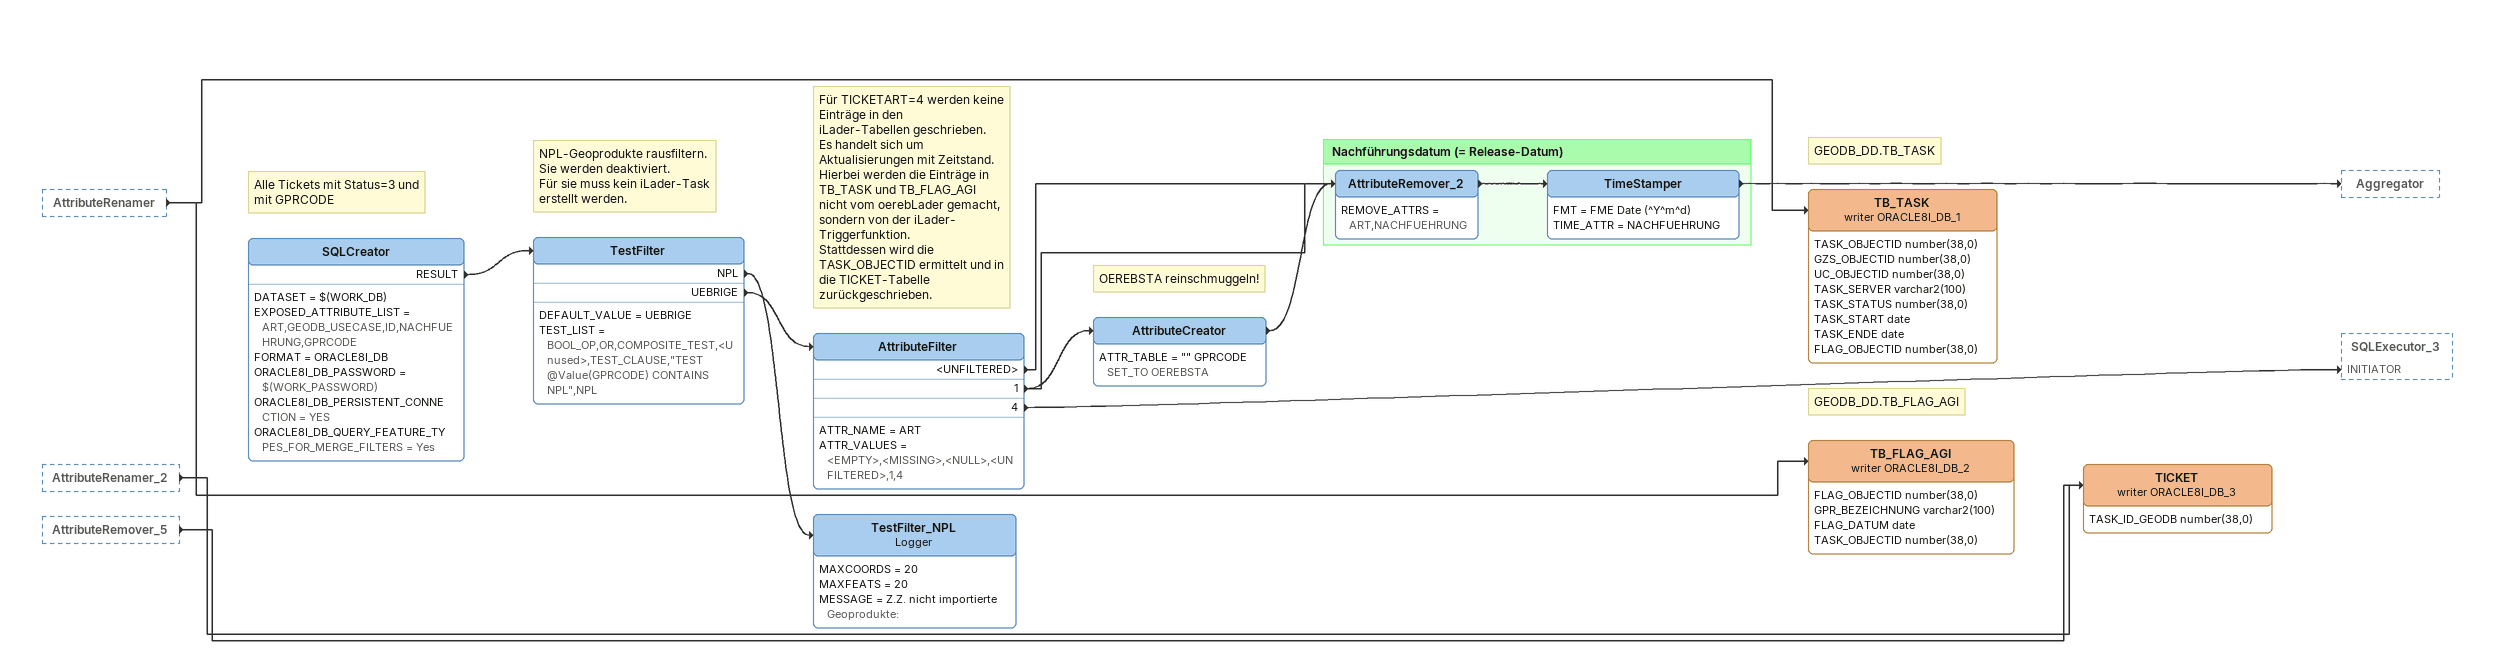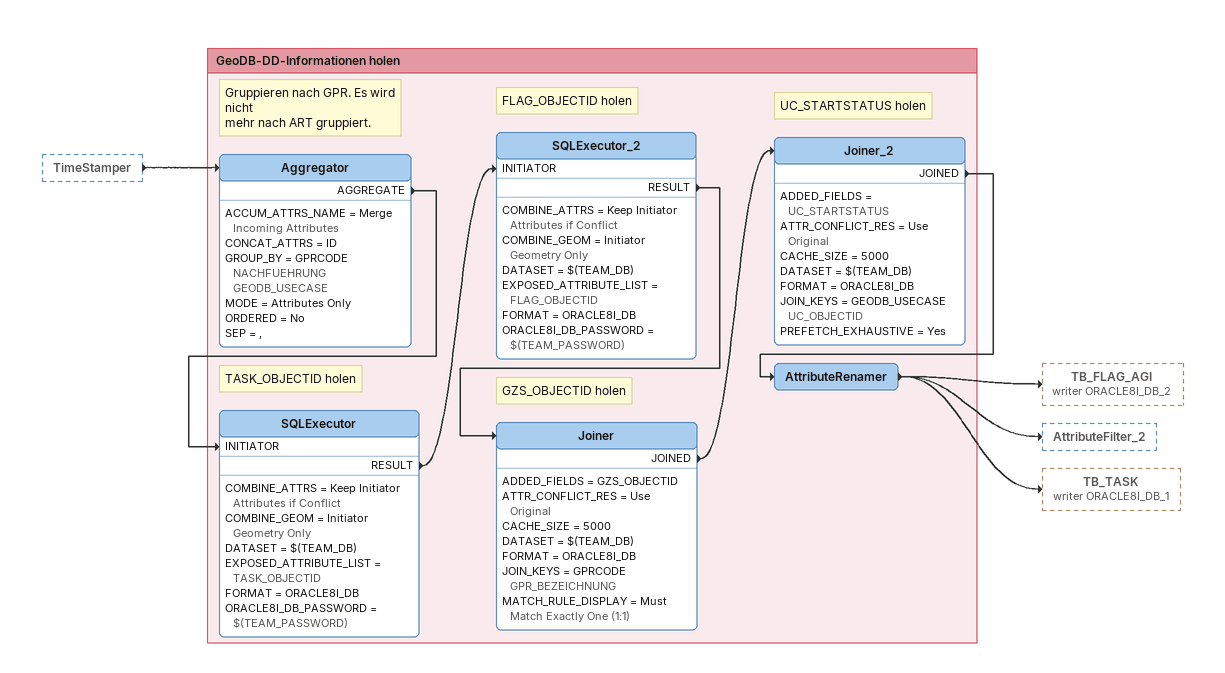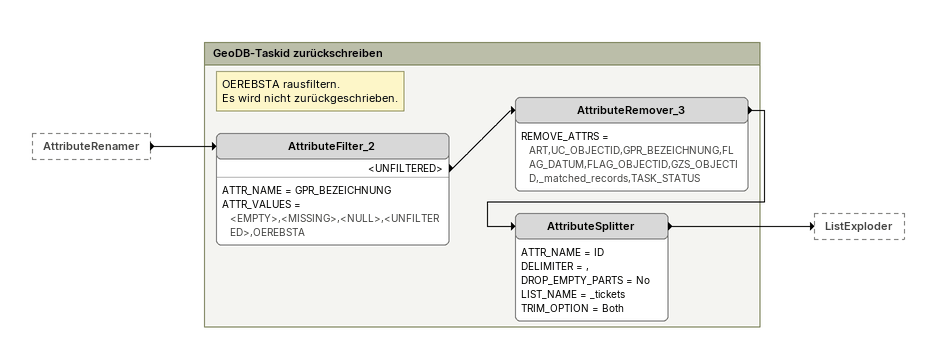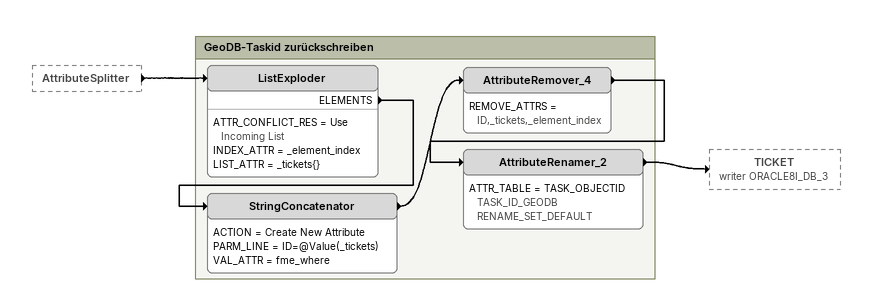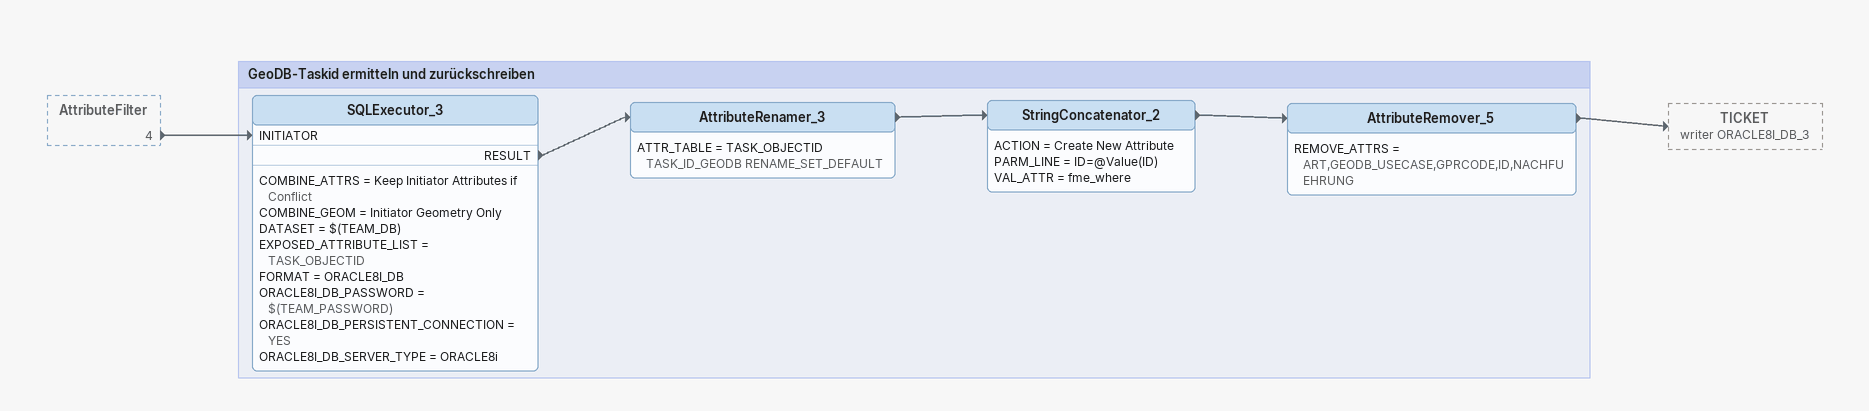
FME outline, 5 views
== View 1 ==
AttributeRenamer [outside]
    -> TB_FLAG_AGI (writer ORACLE8I_DB_2)
    -> TB_TASK (writer ORACLE8I_DB_1)
AttributeRenamer_2 [outside]
    -> TICKET (writer ORACLE8I_DB_3)
AttributeRemover_5 [outside]
    -> TICKET (writer ORACLE8I_DB_3)
Note: Alle Tickets mit Status=3 und / mit GPRCODE
SQLCreator
    DATASET = $(WORK_DB)
    EXPOSED_ATTRIBUTE_LIST = ART,GEODB_USECASE,ID,NACHFUEHRUNG,GPRCODE
    FORMAT = ORACLE8I_DB
    ORACLE8I_DB_PASSWORD = $(WORK_PASSWORD)
    ORACLE8I_DB_PERSISTENT_CONNECTION = YES
    ORACLE8I_DB_QUERY_FEATURE_TYPES_FOR_MERGE_FILTERS = Yes
    RESULT -> TestFilter
Note: NPL-Geoprodukte rausfiltern. / Sie werden deaktiviert. / Für sie muss kein iLader-Task / erstellt werden.
TestFilter
    DEFAULT_VALUE = UEBRIGE
    TEST_LIST = BOOL_OP,OR,COMPOSITE_TEST,<Unused>,TEST_CLAUSE,"TEST @Value(GPRCODE) CONTAINS NPL",NPL
    NPL -> TestFilter_NPL
    UEBRIGE -> AttributeFilter
Note: Für TICKETART=4 werden keine Einträge in den / iLader-Tabellen geschrieben. / Es handelt sich um Aktualisierungen mit Zeitstand. / Hierbei werden die Einträge in TB_TASK und TB_FLAG_AGI / nicht vom oerebLader gemacht, sondern von der iLader- / Triggerfunktion. / Stattdessen wird die TASK_OBJECTID ermittelt und in / die TICKET-Tabelle zurückgeschrieben.
AttributeFilter
    ATTR_NAME = ART
    ATTR_VALUES = <EMPTY>,<MISSING>,<NULL>,<UNFILTERED>,1,4
    <UNFILTERED> -> AttributeRemover_2
    1 -> AttributeRemover_2
    1 -> AttributeCreator
    4 -> SQLExecutor_3 [INITIATOR]
Note: OEREBSTA reinschmuggeln!
AttributeCreator
    ATTR_TABLE = "" GPRCODE SET_TO OEREBSTA
    -> AttributeRemover_2
Note: GEODB_DD.TB_TASK
TB_TASK (writer ORACLE8I_DB_1)
    attributes: TASK_OBJECTID number(38,0), GZS_OBJECTID number(38,0), UC_OBJECTID number(38,0), TASK_SERVER varchar2(100), TASK_STATUS number(38,0), TASK_START date, TASK_ENDE date, FLAG_OBJECTID number(38,0)
Note: GEODB_DD.TB_FLAG_AGI
TB_FLAG_AGI (writer ORACLE8I_DB_2)
    attributes: FLAG_OBJECTID number(38,0), GPR_BEZEICHNUNG varchar2(100), FLAG_DATUM date, TASK_OBJECTID number(38,0)
TICKET (writer ORACLE8I_DB_3)
    attributes: TASK_ID_GEODB number(38,0)
TestFilter_NPL: Logger
    MAXCOORDS = 20
    MAXFEATS = 20
    MESSAGE = Z.Z. nicht importierte Geoprodukte:

Bookmark: Nachführungsdatum (= Release-Datum)
AttributeRemover_2
    REMOVE_ATTRS = ART,NACHFUEHRUNG
    -> TimeStamper
TimeStamper
    FMT = FME Date (^Y^m^d)
    TIME_ATTR = NACHFUEHRUNG
    -> Aggregator

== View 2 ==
TimeStamper [outside]
    -> Aggregator

Bookmark: GeoDB-DD-Informationen holen
Note: Gruppieren nach GPR. Es wird nicht / mehr nach ART gruppiert.
Aggregator
    ACCUM_ATTRS_NAME = Merge Incoming Attributes
    CONCAT_ATTRS = ID
    GROUP_BY = GPRCODE NACHFUEHRUNG GEODB_USECASE
    MODE = Attributes Only
    ORDERED = No
    SEP = ,
    AGGREGATE -> SQLExecutor [INITIATOR]
Note: TASK_OBJECTID holen
SQLExecutor
    COMBINE_ATTRS = Keep Initiator Attributes if Conflict
    COMBINE_GEOM = Initiator Geometry Only
    DATASET = $(TEAM_DB)
    EXPOSED_ATTRIBUTE_LIST = TASK_OBJECTID
    FORMAT = ORACLE8I_DB
    ORACLE8I_DB_PASSWORD = $(TEAM_PASSWORD)
    RESULT -> SQLExecutor_2 [INITIATOR]
Note: FLAG_OBJECTID holen
SQLExecutor_2
    COMBINE_ATTRS = Keep Initiator Attributes if Conflict
    COMBINE_GEOM = Initiator Geometry Only
    DATASET = $(TEAM_DB)
    EXPOSED_ATTRIBUTE_LIST = FLAG_OBJECTID
    FORMAT = ORACLE8I_DB
    ORACLE8I_DB_PASSWORD = $(TEAM_PASSWORD)
    RESULT -> Joiner
Note: GZS_OBJECTID holen
Joiner
    ADDED_FIELDS = GZS_OBJECTID
    ATTR_CONFLICT_RES = Use Original
    CACHE_SIZE = 5000
    DATASET = $(TEAM_DB)
    FORMAT = ORACLE8I_DB
    JOIN_KEYS = GPRCODE GPR_BEZEICHNUNG
    MATCH_RULE_DISPLAY = Must Match Exactly One (1:1)
    JOINED -> Joiner_2
Note: UC_STARTSTATUS holen
Joiner_2
    ADDED_FIELDS = UC_STARTSTATUS
    ATTR_CONFLICT_RES = Use Original
    CACHE_SIZE = 5000
    DATASET = $(TEAM_DB)
    FORMAT = ORACLE8I_DB
    JOIN_KEYS = GEODB_USECASE UC_OBJECTID
    PREFETCH_EXHAUSTIVE = Yes
    JOINED -> AttributeRenamer
AttributeRenamer
    -> TB_FLAG_AGI (writer ORACLE8I_DB_2)
    -> AttributeFilter_2
    -> TB_TASK (writer ORACLE8I_DB_1)

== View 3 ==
AttributeRenamer [outside]
    -> AttributeFilter_2

Bookmark: GeoDB-Taskid zurückschreiben
Note: OEREBSTA rausfiltern. / Es wird nicht zurückgeschrieben.
AttributeFilter_2
    ATTR_NAME = GPR_BEZEICHNUNG
    ATTR_VALUES = <EMPTY>,<MISSING>,<NULL>,<UNFILTERED>,OEREBSTA
    <UNFILTERED> -> AttributeRemover_3
AttributeRemover_3
    REMOVE_ATTRS = ART,UC_OBJECTID,GPR_BEZEICHNUNG,FLAG_DATUM,FLAG_OBJECTID,GZS_OBJECTID,_matched_records,TASK_STATUS
    -> AttributeSplitter
AttributeSplitter
    ATTR_NAME = ID
    DELIMITER = ,
    DROP_EMPTY_PARTS = No
    LIST_NAME = _tickets
    TRIM_OPTION = Both
    -> ListExploder

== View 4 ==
AttributeSplitter [outside]
    -> ListExploder

Bookmark: GeoDB-Taskid zurückschreiben
ListExploder
    ATTR_CONFLICT_RES = Use Incoming List
    INDEX_ATTR = _element_index
    LIST_ATTR = _tickets{}
    ELEMENTS -> StringConcatenator
StringConcatenator
    ACTION = Create New Attribute
    PARM_LINE = ID=@Value(_tickets)
    VAL_ATTR = fme_where
    -> AttributeRemover_4
AttributeRemover_4
    REMOVE_ATTRS = ID,_tickets,_element_index
    -> AttributeRenamer_2
AttributeRenamer_2
    ATTR_TABLE = TASK_OBJECTID TASK_ID_GEODB RENAME_SET_DEFAULT
    -> TICKET (writer ORACLE8I_DB_3)

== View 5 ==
AttributeFilter [outside]
    4 -> SQLExecutor_3 [INITIATOR]

Bookmark: GeoDB-Taskid ermitteln und zurückschreiben
SQLExecutor_3
    COMBINE_ATTRS = Keep Initiator Attributes if Conflict
    COMBINE_GEOM = Initiator Geometry Only
    DATASET = $(TEAM_DB)
    EXPOSED_ATTRIBUTE_LIST = TASK_OBJECTID
    FORMAT = ORACLE8I_DB
    ORACLE8I_DB_PASSWORD = $(TEAM_PASSWORD)
    ORACLE8I_DB_PERSISTENT_CONNECTION = YES
    ORACLE8I_DB_SERVER_TYPE = ORACLE8i
    RESULT -> AttributeRenamer_3
AttributeRenamer_3
    ATTR_TABLE = TASK_OBJECTID TASK_ID_GEODB RENAME_SET_DEFAULT
    -> StringConcatenator_2
StringConcatenator_2
    ACTION = Create New Attribute
    PARM_LINE = ID=@Value(ID)
    VAL_ATTR = fme_where
    -> AttributeRemover_5
AttributeRemover_5
    REMOVE_ATTRS = ART,GEODB_USECASE,GPRCODE,ID,NACHFUEHRUNG
    -> TICKET (writer ORACLE8I_DB_3)
